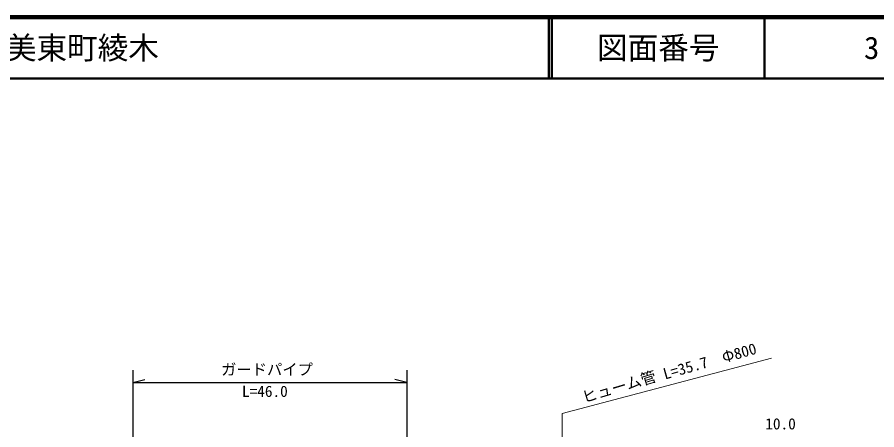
# Model space of a CAD drawing. Units: millimetres, scale not verified, with parts at other scales. Extents: x 40000 to 680000, y 20000 to 380000.
# Drawn here: x 421871 to 562336, y 312640 to 380000 of the extents above; entities that cross this region are included whole.
import ezdxf
from ezdxf.enums import TextEntityAlignment as Align

# ---------------------------------------------------------------- set-up
doc = ezdxf.new("R2010")
doc.units = ezdxf.units.MM
doc.header["$LTSCALE"] = 1000
for name, color, linetype, lineweight in [('M-STR-HTXT', 7, 'Continuous', 13), ('M-STR-STRC', 7, 'Continuous', 25), ('M-TTL', 2, 'Continuous', 140), ('M-TTL-LINE', 7, 'Continuous', 50)]:
    doc.layers.add(name, color=color, linetype=linetype, lineweight=lineweight)
doc.layers.add('M-TTL-TXT', color=7, linetype='Continuous')
doc.styles.add('ＭＳ ゴシック', font='')
doc.styles.get('ＭＳ ゴシック').set_extended_font_data('MS Gothic')

msp = doc.modelspace()

# ---------------------------------------------------------------- linework, layer by layer
at = {"layer": 'M-STR-HTXT'}
msp.add_lwpolyline([(510914, 278897), (510914, 315321), (545119, 324359)], dxfattribs=at)
at = {"layer": 'M-STR-STRC'}
for p, q in [((440773, 322375), (440773, 289390)), ((485528, 322375), (485528, 289390)), ((440773, 320355), (442705, 320873)), ((440773, 320355), (485528, 320355)), ((485528, 320355), (483596, 320873))]:
    msp.add_line(p, q, dxfattribs=at)
at = {"layer": 'M-TTL'}
msp.add_line((680000, 380000), (40000, 380000), dxfattribs=at)
at = {"layer": 'M-TTL-LINE'}
for p, q in [((508747, 380000), (508747, 370000)), ((509247, 380000), (509247, 370000)), ((543997, 380000), (543997, 370000)), ((40000, 370000), (680000, 370000))]:
    msp.add_line(p, q, dxfattribs=at)

# ---------------------------------------------------------------- texts
at = {"layer": 'M-STR-HTXT', "style": 'ＭＳ ゴシック'}
msp.add_text('L=35.7\u3000Φ800', height=1833, rotation=15.715, dxfattribs=at).set_placement((534790, 324734), align=Align.TOP_CENTER)
msp.add_text('ヒューム管', height=1833, rotation=16.718, dxfattribs=at).set_placement((520209, 319674), align=Align.MIDDLE_CENTER)
msp.add_text('10.0', height=1833, dxfattribs=at).set_placement((546606, 313618), align=Align.MIDDLE_CENTER)
at = {"layer": 'M-STR-STRC', "style": 'ＭＳ ゴシック'}
msp.add_text('ガードパイプ', height=1833, dxfattribs=at).set_placement((462688, 322485), align=Align.MIDDLE_CENTER)
msp.add_text('L=46.0', height=1833, dxfattribs=at).set_placement((462342, 319838), align=Align.TOP_CENTER)
at = {"layer": 'M-TTL-TXT', "style": 'ＭＳ ゴシック'}
msp.add_text('美祢市美東町綾木', height=3666, dxfattribs=at).set_placement((405024, 375000), align=Align.MIDDLE_LEFT)
for s, p in [('図面番号', (526622, 375000)), ('3', (561497, 375000))]:
    msp.add_text(s, height=3666, dxfattribs=at).set_placement(p, align=Align.MIDDLE_CENTER)

doc.saveas('drawing.dxf')
